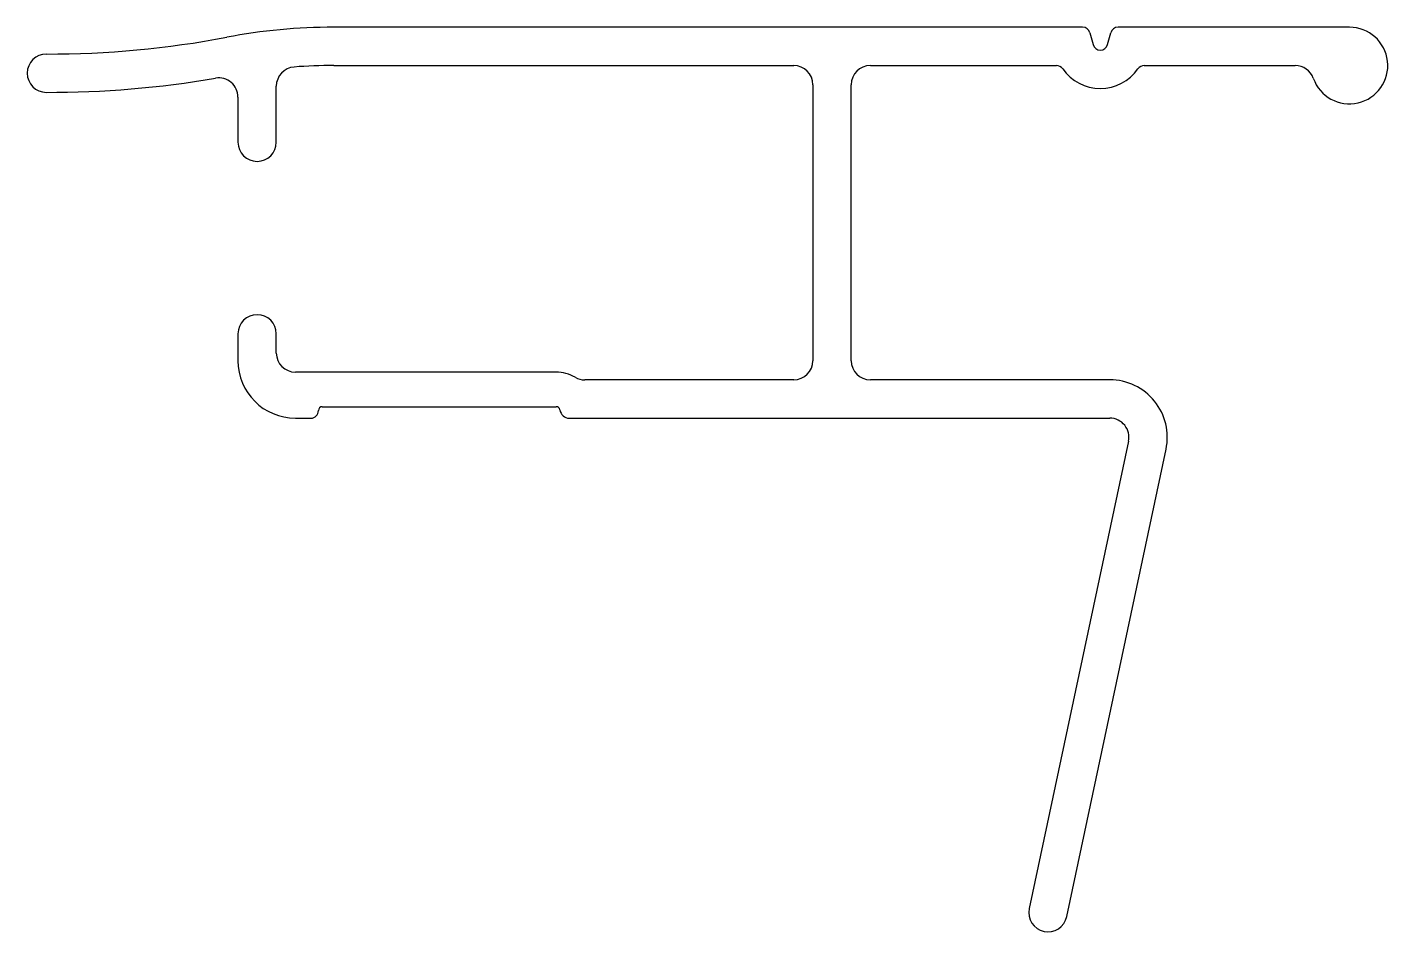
# Model space of a CAD drawing. Extents: x 354.3 to 389.8, y 746.8 to 770.4.
import ezdxf

# ---------------------------------------------------------------- set-up
doc = ezdxf.new("R2010")
doc.units = 0
doc.layers.get('0').update_dxf_attribs({"linetype": 'CONTINUOUS'})

msp = doc.modelspace()

# ---------------------------------------------------------------- linework, layer by layer
for p, q in [((381.879, 770.352), (362.343, 770.352)), ((388.843, 770.352), (382.808, 770.352)), ((382.072, 770.204), (382.155, 769.897)), ((382.532, 769.897), (382.614, 770.204)), ((362.343, 769.352), (374.343, 769.352)), ((376.343, 769.352), (381.197, 769.352)), ((383.49, 769.352), (387.429, 769.352)), ((360.843, 767.352), (360.843, 768.815)), ((374.843, 768.852), (374.843, 761.652)), ((375.843, 761.652), (375.843, 768.852)), ((359.843, 768.528), (359.843, 767.352)), ((359.843, 762.352), (359.843, 761.652)), ((360.843, 761.852), (360.843, 762.352)), ((368.143, 761.352), (361.343, 761.352)), ((374.343, 761.152), (368.892, 761.152)), ((382.591, 761.152), (376.343, 761.152)), ((362.043, 760.452), (368.143, 760.452)), ((361.343, 760.152), (361.743, 760.152)), ((368.49, 760.152), (382.591, 760.152)), ((383.08, 759.548), (380.489, 747.356)), ((381.467, 747.148), (384.058, 759.34))]:
    msp.add_line(p, q)
for centre, radius, start, end in [((362.343, 755.352), 15, 90, 100.7351), ((381.879, 770.152), 0.2, 15, 90), ((382.808, 770.152), 0.2, 90, 165), ((388.843, 769.352), 1, 199.4712, 90), ((354.893, 794.652), 25, 269.89, 280.7351), ((354.844, 769.152), 0.5, 89.89, 269.89), ((382.343, 769.947), 0.195, 195, 345), ((361.343, 768.815), 0.5, 94.248, 180), ((362.343, 755.352), 14, 90, 94.248), ((374.343, 768.852), 0.5, 0, 90), ((376.343, 768.852), 0.5, 90, 180), ((381.197, 769.152), 0.2, 34.7531, 90), ((383.49, 769.152), 0.2, 90, 145.2469), ((387.429, 768.852), 0.5, 19.4712, 90), ((354.893, 794.652), 26, 269.89, 279.6688), ((359.343, 768.528), 0.5, 0, 99.6688), ((382.343, 769.947), 1.195, 214.7531, 325.2469), ((360.343, 767.352), 0.5, 180, 0), ((360.343, 762.352), 0.5, 0, 180), ((361.343, 761.852), 0.5, 180, 270), ((361.343, 761.652), 1.5, 180, 270), ((374.343, 761.652), 0.5, 270, 0), ((376.343, 761.652), 0.5, 180, 270), ((368.143, 760.352), 1, 60.0736, 90), ((368.892, 761.652), 0.5, 240.0736, 270), ((382.591, 759.652), 1.5, 348, 90), ((362.043, 760.352), 0.1, 90, 180), ((368.143, 760.352), 0.1, 8.2132, 90), ((361.743, 760.352), 0.2, 270, 0), ((368.49, 760.402), 0.25, 188.2132, 270), ((382.591, 759.652), 0.5, 348, 90), ((380.978, 747.252), 0.5, 168, 348)]:
    msp.add_arc(centre, radius, start, end)

doc.saveas('drawing.dxf')
